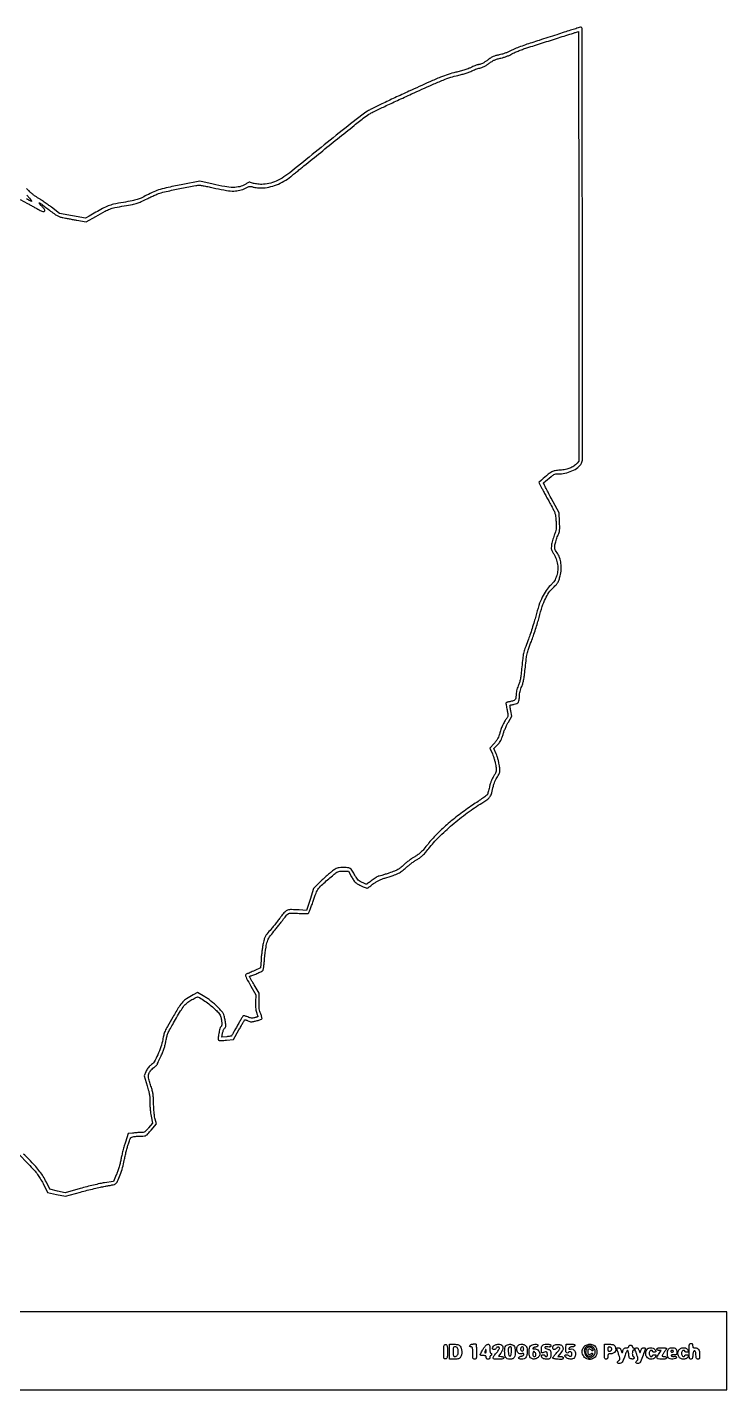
# Model space of a CAD drawing. Extents: x 0 to 1600, y 0 to 1558.
# Drawn here: x 800 to 1600, y 0 to 1558 of the extents above; entities that cross this region are included whole.
import ezdxf

# ---------------------------------------------------------------- set-up
doc = ezdxf.new("R2010")
doc.units = 0

msp = doc.modelspace()

# ---------------------------------------------------------------- linework, layer by layer
for points in [[(563.07009, 1465.946419, 0.000001), (423.205063, 1460.881971, 0.000039)], [(789.790991, 270.008749), (801.352996, 257.940547, -0.006808), (807.846097, 250.975777, -0.023096), (811.801615, 246.18869, -0.02847), (814.854355, 241.604173, -0.015043), (818.134549, 235.606219), (823.354097, 225.340094), (833.461655, 223.240226), (843.569213, 221.140358), (861.034607, 226.022417, -0.00566), (868.49101, 228.015971, -0.004723), (876.453916, 229.968722, -0.004769), (883.773925, 231.617161, -0.012945), (889, 232.600988, 0.006674), (893.113558, 233.322092, 0.00921), (896.78441, 234.086498, 0.00633), (899.820904, 234.817945, 0.103586), (900.755438, 235.275707, 0.118666), (903.206741, 238.35297, 0.018435), (906.257105, 245.576547, 0.020939), (909.062158, 254.017719, 0.024246), (910.996946, 262.263498, -0.008656), (911.978795, 267.124589, -0.006483), (913.221895, 272.443848, -0.006557), (914.523288, 277.422818, -0.014884), (915.667536, 281.141092, -0.007459), (917.376185, 285.922323, -0.072209), (918.410664, 287.805582, -0.138794), (919.69307, 288.77743, -0.052235), (921.885169, 289.380087, -0.016495), (923.636328, 289.610689, -0.007251), (925.966579, 289.805588, -0.007167), (928.4466, 289.941157, -0.009541), (930.703185, 289.988994, 0.028626), (934.049717, 290.187848, 0.110392), (936.003081, 290.871099, 0.069105), (937.921815, 292.46883, 0.006946), (941.878722, 296.93916), (947.851074, 303.878319), (946.333219, 309.18916, -0.03349), (945.706841, 312.107507, -0.010562), (945.157745, 316.536519, -0.010169), (944.736023, 321.675042, -0.009205), (944.506157, 327, 0.007643), (944.216951, 334.223189, 0.026038), (943.712582, 338.902785, 0.030526), (942.770054, 343.108528, 0.013743), (941.049083, 348.5, -0.006702), (939.272259, 353.807291, -0.039791), (938.605559, 356.653197, -0.068757), (938.576583, 358.835133, -0.047031), (939.113355, 361.258144, -0.049985), (939.911017, 363.083958, -0.038975), (941.115723, 364.884433, -0.035811), (942.699445, 366.621725, -0.028687), (944.631826, 368.258144, 0.011942), (946.2838, 369.564723, 0.016985), (947.682256, 370.808761, 0.013024), (948.760789, 371.890843, 0.182726), (948.969079, 372.388702, -0.092838), (949.106544, 373.003646, -0.002517), (950.21181, 375.545917, -0.005142), (951.561414, 378.524584, -0.003492), (953.156232, 381.888702, 0.015452), (955.070304, 386.189062, 0.017967), (956.613253, 390.390721, 0.018685), (957.799329, 394.536643, 0.01996), (958.642984, 398.669669, -0.020064), (959.624466, 403.47282, -0.03566), (960.867137, 407.312786, -0.028268), (962.837634, 411.489819, -0.00829), (966.326024, 417.669669, -0.002173), (975.434176, 433.044558, -0.02643), (979.256179, 438.728086, -0.061528), (982.517169, 442.106199, -0.03791), (987.069802, 445.25, -0.006755), (989.607746, 446.686526, -0.009402), (991.920082, 447.898438, -0.006334), (993.877, 448.846816, -0.110093), (994.564271, 449, -0.14098), (997.025625, 448.291925, -0.010353), (1002.962619, 444.394286, -0.015398), (1009.167408, 439.847158, -0.022117), (1014.345405, 435.419438, -0.01032), (1018.239873, 431.625553, -0.056003), (1020.058626, 429.310691, -0.071173), (1021.112266, 426.89939, -0.02262), (1021.987801, 423.067273, -0.009502), (1022.546999, 419.610551, -0.04688), (1022.640974, 417.641358, -0.084619), (1022.346238, 416.290646, -0.0882), (1021.622645, 415.135522, 0.122788), (1020.331442, 412.721803, 0.017274), (1019.132207, 407.158508, 0.013318), (1018.265499, 401.467567, 0.231481), (1018.85711, 399.74289, 0.184491), (1019.517278, 399.447667, 0.010091), (1021.828655, 399.365676, 0.014576), (1024.643285, 399.404725, 0.010046), (1027.825907, 399.605859), (1035.977829, 400.285703), (1042.161853, 411.392852, -0.000646), (1044.556744, 415.681269, -0.001012), (1046.629083, 419.36336, -0.000255), (1048.449243, 422.578294, -0.038445), (1048.685496, 422.929224, -0.294097), (1048.970341, 423.026586, -0.016288), (1049.918442, 422.758792, -0.020929), (1051.085552, 422.333151, -0.013354), (1052.405846, 421.74629, 0.032955), (1054.507558, 420.909069, 0.075767), (1056.18356, 420.635235, 0.054863), (1058.175535, 420.8329, 0.011081), (1061.643288, 421.647354, 0.008802), (1063.947912, 422.286292, 0.011542), (1066.027451, 422.955031, 0.009174), (1067.729863, 423.581416, 0.099378), (1068.34378, 423.974069, 0.234704), (1068.553115, 424.560974, 0.027326), (1068.305866, 425.975112, 0.028213), (1067.795048, 427.724228, 0.019395), (1067.029826, 429.64378, -0.030439), (1065.930381, 432.589127, -0.040667), (1065.321488, 435.375867, -0.030191), (1065.069527, 438.799478, -0.009193), (1065.097023, 444), (1065.321955, 453.5), (1059.660977, 462.78888, -0.001579), (1057.490831, 466.375221, -0.002526), (1055.662912, 469.452761, -0.000492), (1054.070053, 472.171795, -0.133012), (1054, 472.430472, -0.300328), (1054.109824, 472.59682, -0.012347), (1054.807812, 472.874855, -0.017946), (1055.695926, 473.167678, -0.011354), (1056.75, 473.447966, 0.043004), (1059.076539, 474.227083, 0.006191), (1063.65432, 476.279528, 0.004944), (1068.243442, 478.461059, 0.06686), (1069.786156, 479.487657, 0.182323), (1069.918599, 479.736302, 0.000537), (1070.395178, 483.448803, 0.003005), (1070.905892, 487.663355, 0.001861), (1071.457585, 492.61949, -0.007084), (1073.094042, 506.04377, -0.047931), (1074.626543, 512.551909, -0.069649), (1077.16338, 517.594315, -0.024048), (1082.132034, 524.08587, 0.00494), (1085.113859, 527.687754, 0.003885), (1088.275448, 531.647009, 0.003928), (1091.156822, 535.373305, 0.009665), (1093.198003, 538.166769, -0.016782), (1094.898843, 540.426235, -0.019902), (1096.657632, 542.43711, -0.019124), (1098.254862, 543.998744, -0.107551), (1099.283798, 544.590074, -0.069013), (1100.570211, 544.810264, -0.007784), (1103.536934, 544.858174, -0.009317), (1107.086562, 544.794087, -0.007443), (1110.908218, 544.596823, 0.008146), (1114.662882, 544.408306, 0.011565), (1118.005675, 544.37238, 0.007751), (1120.776794, 544.449671, 0.142865), (1121.600461, 544.729219, 0.144345), (1122.174306, 545.448968, 0.004242), (1123.6206, 549.092333, 0.008175), (1125.231031, 553.462653, 0.005509), (1126.932201, 558.5, -0.016882), (1130.284745, 567.729294, -0.066609), (1133.256684, 572.977998, -0.049083), (1137.8999, 577.999038, -0.006378), (1148.944571, 587.562175, -0.00944), (1153.072118, 590.913598, -0.063422), (1155.336257, 592.259854, -0.081869), (1157.625584, 592.83562, -0.021105), (1161.444571, 592.991564), (1167.5, 592.983127), (1171, 586.381759, 0.016548), (1173.236288, 582.481446, 0.061242), (1175.00814, 580.272459, 0.060533), (1177.272704, 578.545494, 0.015919), (1181.284911, 576.360042, 0.013771), (1184.108401, 575.032896, 0.023718), (1186.534964, 574.107252, 0.023488), (1188.460065, 573.574401, 0.196576), (1189.332798, 573.719847, 0.017367), (1190.101694, 574.23252, 0.00189), (1191.826333, 575.480972, 0.002314), (1193.867735, 576.985042, 0.001865), (1196.047887, 578.619631, -0.025964), (1198.856595, 580.521282, -0.021665), (1202.019165, 582.248676, -0.021032), (1205.424023, 583.746944, -0.020722), (1208.959468, 584.962038, 0.008917), (1218.535703, 588.002524, 0.032797), (1224.408675, 590.422411, 0.045118), (1228.900767, 593.155484, 0.030467), (1233.5, 597.011131, -0.017569), (1236.252918, 599.44252, -0.011579), (1239.576884, 602.049896, -0.011657), (1242.93213, 604.438636, -0.022002), (1245.761734, 606.178876, 0.029789), (1249.342696, 608.458765, 0.033968), (1252.464553, 611.058611, 0.025076), (1255.873669, 614.657473, 0.008189), (1260.539855, 620.290337, -0.031204), (1272.401432, 633.337864, -0.017993), (1288.160504, 647.572125, -0.017698), (1305.474405, 661.099341, -0.023565), (1322.165231, 672.051696, 0.033943), (1326.718941, 675.176785, 0.088728), (1329.339507, 678.137735, 0.068038), (1331.147284, 682.278594, 0.014248), (1333.088461, 689.96841, -0.029692), (1333.794352, 692.44051, -0.016413), (1334.931333, 695.369035, -0.016318), (1336.282724, 698.27124, -0.025174), (1337.654758, 700.674471, 0.014957), (1339.719701, 704.125707, 0.081131), (1340.45981, 706.169959, 0.070724), (1340.561305, 708.462476, 0.009801), (1340.005824, 713.206061, 0.019272), (1339.431812, 716.458053, 0.012082), (1338.523123, 720.213329, 0.012124), (1337.447697, 723.872856, 0.021592), (1336.361769, 726.818037), (1333.717131, 733.136074), (1337.882478, 737.380254, 0.028317), (1340.058475, 739.864218, 0.042755), (1341.627291, 742.272747, 0.037679), (1342.891524, 745.130153, 0.016707), (1344.141613, 749.062217, -0.020695), (1345.232308, 752.400507, -0.012123), (1346.797815, 756.303959, -0.012112), (1348.556265, 760.139339, -0.020113), (1350.243791, 763.270408), (1354.25218, 770.040816), (1353.056641, 776.117626, -0.005617), (1352.621451, 778.468793, -0.008831), (1352.30613, 780.498386, -0.003621), (1352.081999, 782.223139, -0.237774), (1352.180551, 782.497461, -0.126437), (1352.447499, 782.645899, -0.003647), (1353.716445, 782.968088, -0.007151), (1355.22817, 783.317351, -0.004838), (1356.960539, 783.674067, 0.057789), (1360.011279, 784.64743, 0.152538), (1361.705411, 786.154533, 0.107938), (1362.57178, 788.717536, 0.021599), (1362.90032, 793.560386, -0.040826), (1363.113583, 795.561891, -0.015293), (1363.725471, 798.319671, -0.015032), (1364.578388, 801.297153, -0.01765), (1365.569368, 804.060386, 0.028189), (1366.884654, 807.986263, 0.020773), (1367.90958, 812.456658, 0.015525), (1368.785154, 818.142634, 0.006166), (1369.64765, 825.994323, -0.006503), (1370.700935, 835.523575, -0.026388), (1371.721989, 841.269816, -0.027065), (1373.330805, 846.807531, -0.007091), (1376.511934, 855.494323, 0.008208), (1378.818602, 861.837035, 0.005092), (1381.327817, 869.353306, 0.005107), (1383.653859, 876.824909, 0.009182), (1385.386122, 883.006295, -0.014702), (1388.975216, 895.290104, -0.033174), (1392.569726, 904.289752, -0.042191), (1396.6643, 911.26767, -0.047146), (1401.740309, 917.182764, 0.014157), (1405.169238, 920.682955, 0.053457), (1406.998913, 923.140452, 0.055887), (1408.225118, 925.875098, 0.016453), (1409.483839, 930.303107, 0.045339), (1410.608691, 937.576456, 0.049023), (1410.356777, 944.741198, 0.051993), (1408.768334, 951.317367, 0.066836), (1405.929616, 956.845786, -0.019426), (1404.278903, 959.426814, -0.068295), (1403.524158, 961.243398, -0.073981), (1403.317602, 963.118689, -0.025425), (1403.560484, 965.845786, -0.026832), (1403.989618, 968.037885, -0.012535), (1404.767389, 970.82603, -0.012379), (1405.731416, 973.716988, -0.016947), (1406.750287, 976.264105, 0.021835), (1408.157655, 979.884659, 0.050582), (1408.810221, 982.722783, 0.036827), (1408.985429, 986.134998, 0.007263), (1408.759509, 992.264105), (1408.233231, 1002.5), (1399.080945, 1019.414329, -0.004888), (1395.628485, 1025.946581, -0.008008), (1392.847933, 1031.55292, -0.002604), (1390.579234, 1036.382082, -0.339375), (1390.714329, 1036.985153, -0.002022), (1399.209748, 1044.025659, -0.033914), (1402.181971, 1046.148349, -0.095457), (1404.39177, 1046.985268, -0.057723), (1407.195041, 1047.14349, 0.0683), (1414.893871, 1047.740979, 0.052275), (1422.922284, 1050.386329, 0.05453), (1429.750932, 1054.40297, 0.11172), (1433.76651, 1059.097307, 0.121985), (1434.971274, 1063.971008, 0.000026), (1434.852808, 1309.344989, 0.000012), (1434.714772, 1556.033223, 0.346501), (1433.5, 1557.573821, 0.130069), (1432.740891, 1557.556593, 0.001231), (1427.359375, 1555.986728, 0.00402), (1421.163184, 1554.108382, 0.002578), (1414, 1551.833262, -0.000137), (1405.588215, 1549.116279, -0.000081), (1395.542605, 1545.8764, -0.000081), (1385.51071, 1542.644521, -0.000139), (1377.145037, 1539.953481, 0.006306), (1369.667249, 1537.445856, 0.006623), (1362.37674, 1534.789438, 0.006377), (1356.148116, 1532.334704, 0.029234), (1352.645037, 1530.657105, -0.023976), (1349.750157, 1529.233174, -0.016038), (1346.317228, 1527.873493, -0.016065), (1342.816283, 1526.740787, -0.02467), (1339.71553, 1526.010003, 0.022659), (1335.96871, 1525.142835, 0.038537), (1332.948959, 1524.041282, 0.035184), (1329.95324, 1522.415756, 0.015615), (1326.236943, 1519.880265, -0.015171), (1323.34786, 1517.905387, -0.021783), (1320.666656, 1516.34983, -0.023398), (1318.389862, 1515.290824, -0.097451), (1316.911878, 1515, 0.067404), (1315.521353, 1514.811691, 0.016741), (1313.323447, 1514.125324, 0.016813), (1310.838636, 1513.162165, 0.016158), (1308.390465, 1512.022379, -0.029672), (1305.288211, 1510.678799, -0.009586), (1300.54976, 1509.054637, -0.009521), (1295.199452, 1507.446371, -0.010546), (1289.97042, 1506.100766, 0.020678), (1281.464775, 1503.727265, 0.017926), (1272.762148, 1500.557197, 0.009461), (1260.373581, 1495.25946, 0.001525), (1236.47042, 1484.410469, 0.001828), (1220.313479, 1476.946198, 0.002421), (1205.662787, 1470.026144, 0.001729), (1193.432591, 1464.124738, 0.023941), (1189.126302, 1461.767151, 0.029748), (1182.481746, 1457.140406, 0.000959), (1156.881641, 1436.873265, 0.002022), (1129.163171, 1414.658974, 0.002222), (1102.489373, 1392.907533, -0.029964), (1093.629741, 1386.466399, -0.0399), (1084.846016, 1381.792968, -0.044341), (1076.291213, 1378.952502, -0.058054), (1068.115222, 1378, -0.018631), (1065.202316, 1378.10858, -0.016845), (1062.205286, 1378.434141, -0.017295), (1059.525078, 1378.91211, -0.046211), (1057.674771, 1379.491423, 0.030018), (1055.39858, 1380.285758, 0.115715), (1053.912648, 1380.353177, 0.082197), (1052.294915, 1379.764328, 0.010766), (1049.134045, 1377.892546, -0.082478), (1043.012201, 1375.36474, -0.058143), (1035.597893, 1374.539466, -0.040759), (1025.906127, 1375.382593, -0.015049), (1012.450216, 1378.087067), (997.400433, 1381.586142), (978.051438, 1377.883102, 0.004157), (961.296402, 1374.531855, 0.020834), (952.019618, 1372.18892, 0.031219), (944.789736, 1369.537798, 0.018339), (936.494647, 1365.525117, -0.012437), (930.16928, 1362.372616, -0.034539), (925.537765, 1360.584545, -0.026659), (920.085099, 1359.214982, -0.005109), (910.047939, 1357.361958, 0.00806), (898.606807, 1355.179821, 0.043992), (892.578662, 1353.364443, 0.031914), (886.223325, 1350.33945, 0.00293), (871, 1341.745805), (866.5, 1339.170638), (851.733443, 1341.964685), (836.966886, 1344.758732), (827.733443, 1351.790483, 0.006219), (823.758632, 1354.740131, 0.00513), (819.449824, 1357.788462, 0.005184), (815.437377, 1360.504704, 0.013774), (812.5, 1362.334761, -0.019705), (809.878141, 1364.011726, -0.012475), (806.952901, 1366.159788, -0.012527), (804.180792, 1368.417087, -0.022511), (802.041792, 1370.423644, 0.030448), (799.08481, 1373.11064, 0.066051)], [(521.553572, 1460.409486, -0.000009), (564.183681, 1461.912844, -0.266973)], [(792.023329, 1360.852466), (800.261664, 1356.248715, 0.000102), (803.779883, 1354.283605, 0.000084), (807.539481, 1352.185508, 0.000085), (810.995816, 1350.258178, 0.000224), (813.468485, 1348.881363, 0.013686), (815.963507, 1347.581664, 0.048923), (817.648277, 1346.956911, 0.085169), (818.857174, 1346.850973, 0.153746), (819.768998, 1347.223249, 0.222119), (820.153842, 1348.038735, 0.131674), (819.874084, 1349.098685, 0.052919), (818.745532, 1350.660818, 0.009577), (816.300513, 1353.282616, -0.028948), (813.645189, 1356.360692, -0.802068), (814.033462, 1356.823461, -0.042132), (817.465779, 1354.654781, -0.003941), (825.396906, 1348.555136, 0.007983), (830.729955, 1344.521801, 0.030646), (834.230328, 1342.276805, 0.044692), (837.250765, 1340.92912, 0.035464), (840.705651, 1340.012056, 0.000432), (843.635012, 1339.455687, 0.000151), (847.846659, 1338.66087, 0.00015), (852.480334, 1337.789304, 0.000176), (856.878722, 1336.964965), (867.257443, 1335.023578), (878.378722, 1341.382334, -0.005257), (889.038429, 1347.329356, -0.036316), (894.489315, 1349.801412, -0.039093), (900.090368, 1351.381908, -0.006652), (911, 1353.407473, 0.005972), (920.325616, 1355.125811, 0.026475), (925.731674, 1356.489495, 0.031907), (930.480154, 1358.297607, 0.011446), (937, 1361.451152, -0.008413), (941.43626, 1363.630205, -0.007663), (946.082737, 1365.729906, -0.007691), (950.293621, 1367.479145, -0.024492), (953.175276, 1368.464134, -0.019177), (960.988334, 1370.393006, -0.002998), (976.562874, 1373.51272, -0.001789), (992.719797, 1376.588495, -0.046101), (997.152876, 1376.999294, -0.044602), (998.888349, 1376.84464, -0.003145), (1003.681562, 1375.951045, -0.004426), (1009.389708, 1374.797182, -0.003321), (1015.652876, 1373.429795, 0.014079), (1027.896737, 1371.03141, 0.043505), (1036.292814, 1370.372447, 0.060161), (1043.060052, 1371.248982, 0.052811), (1049.746876, 1373.724097, -0.012797), (1052.684664, 1375.087256, -0.056683), (1054.504539, 1375.641458, -0.089042), (1055.972376, 1375.648421, -0.063749), (1057.543929, 1375.161939, 0.065476), (1059.017651, 1374.711289, 0.013937), (1061.679142, 1374.341319, 0.014352), (1064.811036, 1374.085346, 0.013213), (1068.040151, 1374, 0.051834), (1076.348939, 1374.863684, 0.040419), (1085.057793, 1377.443053, 0.03883), (1093.607032, 1381.534511, 0.038549), (1101.442865, 1386.907308, 0.000328), (1104.678969, 1389.517591, 0.000171), (1108.713047, 1392.778176, 0.00017), (1112.852609, 1396.128678, 0.000259), (1116.442865, 1399.039674, -0.000434), (1154.722327, 1430.054644, -0.002844), (1174.02036, 1445.481927, -0.00491), (1185.85613, 1454.646522, -0.027437), (1192.5, 1459.135508, -0.023104), (1196.59804, 1461.337923, -0.001505), (1208.78125, 1467.132189, -0.002187), (1223.358496, 1473.933546, -0.001629), (1239.5, 1481.315269, -0.001504), (1263.409412, 1492.068711, -0.009466), (1275.724925, 1497.285978, -0.018179), (1284.282398, 1500.365425, -0.022144), (1292.5, 1502.593707, 0.010098), (1297.389149, 1503.793832, 0.010536), (1302.156663, 1505.174945, 0.010268), (1306.221785, 1506.538254, 0.044785), (1308.522683, 1507.603605, -0.02624), (1310.4219, 1508.569937, -0.014573), (1312.827082, 1509.555947, -0.014502), (1315.326824, 1510.414718, -0.022666), (1317.527081, 1510.991997, 0.038025), (1320.005068, 1511.724112, 0.025294), (1322.718582, 1512.915984, 0.023535), (1325.525555, 1514.49164, 0.020912), (1328.288531, 1516.383446, -0.021155), (1331.522834, 1518.595661, -0.034368), (1334.460382, 1520.158307, -0.033074), (1337.664184, 1521.342522, -0.01791), (1341.735182, 1522.391186, 0.019944), (1345.067559, 1523.26405, 0.015584), (1348.610126, 1524.466501, 0.015915), (1351.8795, 1525.811227, 0.0324), (1354.333173, 1527.109985, -0.032431), (1357.021821, 1528.532906, -0.009202), (1361.375371, 1530.391641, -0.009229), (1366.381123, 1532.313976, -0.009643), (1371.382124, 1534.0209, -0.000417), (1389.16351, 1539.693244, -0.00038), (1407.511267, 1545.514057, -0.000141), (1424.683614, 1550.942268, -0.007441), (1428, 1551.935524), (1430.5, 1552.643906), (1430.752008, 1307.138542), (1431.004017, 1061.633178), (1428.752008, 1059.221427, -0.049942), (1424.938855, 1055.878142, -0.056769), (1420.691823, 1053.521347, -0.051423), (1415.676098, 1052.022146, -0.031357), (1409.536215, 1051.250641, 0.026748), (1403.657529, 1050.566887, 0.080419), (1399.847491, 1049.262847, 0.053664), (1395.86422, 1046.552425, 0.007296), (1388.267862, 1039.899259), (1385.035724, 1036.984006), (1388.646695, 1030.242003, 0.001232), (1390.446804, 1026.900851, 0.000472), (1392.965618, 1022.263653, 0.000468), (1395.708891, 1017.235786, 0.000575), (1398.278685, 1012.549157, -0.006371), (1402.018243, 1005.537605, -0.041143), (1403.560329, 1001.838597, -0.051732), (1404.315536, 998.284457, -0.013436), (1404.778289, 992.448661, -0.009868), (1404.951332, 987.130116, -0.035979), (1404.751854, 983.760915, -0.042834), (1404.091558, 980.761425, -0.018491), (1402.728608, 976.899504, 0.015028), (1401.712897, 974.083751, 0.011079), (1400.752353, 970.911104, 0.011218), (1399.97746, 967.868667, 0.024471), (1399.551266, 965.5, 0.02393), (1399.309635, 962.532358, 0.070495), (1399.528541, 960.501268, 0.06325), (1400.318404, 958.491401, 0.016617), (1402.0827, 955.507754, -0.054412), (1404.897972, 949.804399, -0.053097), (1406.445478, 943.580973, -0.052813), (1406.652268, 937.13952, -0.052684), (1405.505715, 930.792136, -0.023053), (1404.31397, 927.313687, -0.047163), (1403.008023, 924.745478, -0.044483), (1401.192802, 922.375394, -0.018407), (1398.352208, 919.5, 0.053979), (1393.339518, 913.647589, 0.038363), (1389.015625, 906.160539, 0.031369), (1385.161189, 896.629931, 0.016999), (1381.573085, 884.5, -0.009117), (1379.792882, 878.113466, -0.005155), (1377.415191, 870.437533, -0.005144), (1374.857311, 862.744256, -0.008421), (1372.514137, 856.287345, 0.006787), (1369.244392, 847.368159, 0.028025), (1367.647372, 841.85123, 0.027234), (1366.655555, 836.117471, 0.006163), (1365.624536, 826.287345, -0.00532), (1364.761033, 817.918344, -0.017956), (1363.942846, 812.481341, -0.026572), (1362.952643, 808.406872, -0.032202), (1361.582604, 804.721487, 0.022073), (1360.487689, 801.949323, 0.02388), (1359.67345, 799.162591, 0.025228), (1359.167727, 796.476184, 0.033921), (1359, 794.00667, -0.038175), (1358.735685, 790.549826, -0.156043), (1357.808632, 788.689065, -0.131691), (1355.873723, 787.536796, -0.024183), (1351.785079, 786.592893, 0.016102), (1350.328523, 786.281329, 0.021211), (1349.025162, 785.898988, 0.019254), (1347.988871, 785.501499, 0.154322), (1347.606312, 785.172017, 0.167933), (1347.479919, 784.608952, 0.006909), (1347.743599, 782.523419, 0.011359), (1348.152317, 780.027283, 0.007748), (1348.725029, 777.209432, -0.006678), (1349.589026, 773.00454, -0.045471), (1349.797033, 770.897871, -0.093874), (1349.543079, 769.49959, -0.086984), (1348.792585, 768.248683, 0.044687), (1346.508096, 765.079691, 0.022189), (1344.170889, 760.707604, 0.021435), (1342.080779, 755.814423, 0.024961), (1340.533741, 751, -0.023821), (1339.442046, 747.575839, -0.035118), (1338.1372, 744.703999, -0.033835), (1336.404572, 741.966788, -0.02011), (1334.000257, 738.945584), (1329.202882, 733.391168), (1332.002549, 726.828435, -0.018805), (1333.151314, 723.827738, -0.01156), (1334.287419, 720.2177, -0.011586), (1335.247193, 716.589438, -0.020249), (1335.849381, 713.539559, -0.011236), (1336.427223, 709.186562, -0.075327), (1336.338335, 707.012755, -0.081835), (1335.607496, 705.038507, -0.014492), (1333.548817, 701.656708, 0.029104), (1332.032664, 698.99401, 0.021295), (1330.655124, 695.88297, 0.020356), (1329.48147, 692.495773, 0.019921), (1328.577645, 689, -0.005664), (1327.902807, 686.044674, -0.007486), (1327.217502, 683.369698, -0.00558), (1326.587383, 681.152783, -0.070525), (1326.2271, 680.36493, -0.094697), (1325.547607, 679.647938, -0.001496), (1320.953071, 676.364945, -0.003896), (1315.557402, 672.596746, -0.002565), (1309.293994, 668.341889, 0.01463), (1293.852078, 657.2982, 0.016917), (1279.833584, 645.870654, 0.018276), (1267.78901, 634.552737, 0.028265), (1258.34028, 623.853872, -0.007859), (1253.551335, 617.963564, -0.027453), (1250.202755, 614.392381, -0.037282), (1247.060875, 611.809113, -0.026299), (1243.188503, 609.37583, 0.020969), (1240.193895, 607.538317, 0.011712), (1236.702248, 605.068087, 0.011668), (1233.282807, 602.400631, 0.018549), (1230.5, 599.945561, -0.018719), (1226.771408, 596.658342, -0.0445), (1223.715395, 594.584638, -0.036518), (1219.995726, 592.859546, -0.00927), (1213.722653, 590.621405, -0.003519), (1209.49543, 589.23401, -0.004989), (1205.713904, 588.063788, -0.002914), (1202.516418, 587.129416, -0.069732), (1201.592973, 587, 0.130072), (1200.786113, 586.786488, 0.011129), (1198.935574, 585.678125, 0.014119), (1196.763776, 584.223565, 0.010472), (1194.445529, 582.5, -0.006682), (1192.16281, 580.77583, -0.009717), (1190.100561, 579.321875, -0.005753), (1188.341646, 578.161536, -0.143894), (1187.791965, 578, -0.095012), (1187.247041, 578.104492, -0.00663), (1185.800136, 578.702923, -0.009216), (1184.086002, 579.47636, -0.0068), (1182.216756, 580.392929, -0.033223), (1179.629471, 581.929485, -0.056515), (1177.73207, 583.577737, -0.046897), (1176.031082, 585.820308, -0.016281), (1174.002999, 589.34089, 0.024004), (1171.301638, 593.867197, 0.11896), (1169.143373, 595.86945, 0.109019), (1166.216694, 596.755354, 0.018633), (1160.37032, 596.986345, 0.019802), (1156.61298, 596.845866, 0.071363), (1154.27943, 596.325378, 0.062071), (1152.023656, 595.133969, 0.012589), (1148.373698, 592.444223, 0.011559), (1145.591984, 590.179192, 0.00505), (1142.003298, 587.053247, 0.004995), (1138.25744, 583.655673, 0.006648), (1134.925912, 580.489439), (1127.345066, 573.090433), (1123.422533, 560.446888), (1119.5, 547.803343), (1110.86195, 548.467986, 0.015137), (1102.293497, 548.866881, 0.086064), (1097.801697, 548.162916, 0.118454), (1094.502798, 546.080987, 0.040099), (1090.855626, 541.678676, -0.010718), (1088.675411, 538.708101, -0.004264), (1085.563249, 534.723735, -0.004218), (1082.131127, 530.480136, -0.00529), (1078.874901, 526.607018, 0.006942), (1073.990283, 520.757897, 0.049739), (1071.967402, 517.68712, 0.061777), (1070.78206, 514.535229, 0.013842), (1069.59078, 508.908387, 0.008755), (1068.930735, 504.905977, 0.005097), (1068.27204, 500.083116, 0.005094), (1067.710477, 495.236677, 0.008577), (1067.35061, 491.158589), (1066.712112, 482.163381), (1060.106056, 479.176094, -0.00414), (1057.406618, 477.98222, -0.004484), (1054.758347, 476.865179, -0.00423), (1052.472039, 475.947412, -0.021638), (1051.177679, 475.504062, 0.173146), (1049.846693, 474.534395, 0.232489), (1049.639508, 473.079155, 0.047211), (1050.879306, 470.225011, 0.002474), (1055.745435, 461.507013), (1061.388265, 451.514027), (1061.115952, 442.912007, 0.011469), (1061.079518, 438.728843, 0.022918), (1061.27803, 435.427303, 0.02874), (1061.719714, 432.74744, 0.04377), (1062.434946, 430.501454, -0.007748), (1063.025919, 429.023066, -0.012249), (1063.481513, 427.736306, -0.006239), (1063.819857, 426.655242, -0.279137), (1063.763127, 426.43634, -0.114091), (1063.545233, 426.304063, -0.00359), (1062.549168, 425.983652, -0.006817), (1061.360175, 425.628312, -0.004654), (1060, 425.255579, -0.038368), (1058.064246, 424.900408, -0.055238), (1056.323892, 424.910156, -0.048615), (1054.470641, 425.311211, -0.022554), (1052.159663, 426.168884, 0.014578), (1050.441008, 426.838099, 0.020435), (1048.868201, 427.326872, 0.017281), (1047.568147, 427.625629, 0.188407), (1047.049626, 427.530671, 0.117896), (1046.587583, 427.065954, 0.001899), (1044.661604, 423.881946, 0.004858), (1042.463092, 420.133943, 0.00319), (1040.001044, 415.777485, -0.0003), (1037.58568, 411.445373, -0.000491), (1035.533953, 407.779117, -0.000038), (1033.687748, 404.488286, -0.064782), (1033.61108, 404.385468, -0.164915), (1033.504772, 404.330957, -0.000492), (1031.949682, 404.102387, -0.002763), (1030.185123, 403.854751, -0.001715), (1028.111242, 403.582619), (1022.722485, 402.894301), (1023.285769, 407.093899, -0.033956), (1023.642421, 408.842368, -0.029041), (1024.246703, 410.622981, -0.030091), (1024.990091, 412.180146, -0.070072), (1025.76604, 413.210485, 0.068431), (1026.804708, 414.58034, 0.117014), (1027.198052, 415.952736, 0.05336), (1027.072754, 418.022594, 0.005578), (1026.209636, 422.813736, 0.01574), (1025.132372, 427.611504, 0.06427), (1024.02474, 430.378943, 0.055654), (1022.179278, 432.962495, 0.009896), (1018.118122, 437.310928, 0.019805), (1014.943052, 440.329582, 0.012403), (1011.007161, 443.616173, 0.012378), (1006.893356, 446.718771, 0.01901), (1003.170049, 449.176342), (994.840098, 454.230828), (989.670049, 451.462548, 0.02058), (982.208234, 447.062882, 0.064952), (977.789816, 443.313785, 0.045456), (973.705139, 437.90249, 0.006437), (966.49297, 425.948689, 0.003571), (960.416073, 415.405059, 0.022647), (957.61147, 409.889642, 0.039561), (956.046926, 405.550565, 0.027398), (954.947765, 400.448689, -0.040905), (952.890058, 392.010276, -0.028878), (949.280242, 382.937877, -0.028337), (945.036363, 375.040187, -0.098584), (941.122448, 370.807397, 0.04167), (939.485139, 369.39644, 0.032863), (937.958501, 367.62219, 0.031963), (936.63361, 365.604023, 0.033441), (935.59895, 363.462973), (933.6979, 358.748577), (937.09895, 347.624288, -0.008533), (938.871737, 341.45092, -0.024408), (939.818845, 337.088156, -0.029589), (940.23745, 333.14659, -0.018451), (940.282747, 328.5, 0.017374), (940.310297, 324.87215, 0.010341), (940.5824, 320.560004, 0.010344), (941.032042, 316.268153, 0.017567), (941.607921, 312.704268), (943.150347, 304.908535), (938.825174, 299.501581, -0.011847), (936.117947, 296.276926, -0.07374), (934.474076, 294.88809, -0.102606), (932.73883, 294.255084, -0.033225), (930, 294.038621, 0.009293), (927.91275, 293.973831, 0.004947), (925.33274, 293.820112, 0.004921), (922.69888, 293.610952, 0.007628), (920.430606, 293.373407), (915.361211, 292.764198), (912.205622, 283.132099, 0.010635), (910.857272, 278.699936, 0.0061), (909.410788, 273.302786, 0.006091), (908.088544, 267.839888, 0.01009), (907.122547, 263.196533, -0.014575), (906.132258, 258.641678, -0.011271), (904.798073, 253.740401, -0.011494), (903.316929, 249.137174, -0.022145), (901.885736, 245.539008), (898.57641, 238.184951), (888.2465, 236.576093, 0.014089), (883.100817, 235.625465, 0.00516), (875.881665, 234.002177, 0.00511), (868.023583, 232.064838, 0.006101), (860.659276, 230.073075), (843.401963, 225.178915), (834.6636, 227.186003), (825.925237, 229.19309), (821.848237, 237.346545, 0.019306), (818.268909, 243.863081, 0.028112), (814.584095, 249.282846, 0.021608), (809.642045, 255.191906, 0.006719), (801.724843, 263.636689, 0.012112), (795.872989, 269.425349, 0.040943)], [(799.5, 1366, -0.00345), (801.608087, 1363.320184, -0.005368), (803.384375, 1360.97832, -0.001827), (804.883576, 1358.941549, -0.159038), (805, 1358.584783, -0.549085), (804.828912, 1358.47596, -0.00569), (803.295921, 1359.214866, -0.011111), (801.424137, 1360.195884, -0.006289), (799.198881, 1361.462743, 0.013511)]]:
    msp.add_lwpolyline(points, format="xyb")
msp.add_lwpolyline([(0, 44.5), (0, 0), (800, 0), (1600, 0), (1600, 44.5), (1600, 89), (800, 89), (0, 89)], close=True)
for points in [[(1280.5, 43.5, -0.005627), (1280.4458, 38.683742, -0.056366), (1280.17503, 36.692017, -0.161129), (1279.543631, 35.700944, -0.136384), (1278.400756, 35.200205, -0.150616), (1277.246274, 35.383121, -0.223007), (1276.615733, 36.169517, -0.058092), (1276.38278, 38.086044, -0.004117), (1276.400756, 43.480065, -0.004525), (1276.50887, 48.723521, -0.054571), (1276.787513, 50.719609, -0.19874), (1277.413334, 51.559978, -0.170976), (1278.5, 51.779861, -0.15023), (1279.573883, 51.277891, -0.150701), (1280.178754, 50.259969, -0.053475), (1280.4449, 48.226791, -0.005828)], [(1295, 50, -0.128742), (1296.428516, 47.558128, -0.059713), (1296.996124, 43.900684, -0.058776), (1296.681445, 40.106013, -0.103077), (1295.443296, 37.222506, -0.070277), (1294.385378, 36.089948, -0.093194), (1293.145874, 35.423572, -0.061301), (1291.371827, 35.091602, -0.015636), (1288.443296, 35), (1283, 35), (1283, 43.5), (1283, 52), (1288, 52, -0.02173), (1290.469613, 51.892618, -0.047884), (1292.325, 51.55, -0.06097), (1293.779383, 50.934945, -0.065976)], [(1287, 43.5, 0.01053), (1287.06326, 40.49645, 0.06865), (1287.331818, 39.013889, 0.166608), (1287.885732, 38.279886, 0.149638), (1288.8, 38, 0.103979), (1290.523297, 38.362289, 0.11784), (1291.86649, 39.381321, 0.104403), (1292.712468, 41.009775, 0.067872), (1293, 43.118213, 0.034829), (1292.807901, 45.872584, 0.103073), (1292.170646, 47.647602, 0.149606), (1291.045166, 48.642086, 0.107076), (1289.393011, 49, 0.076133), (1288.046775, 48.793818, 0.217448), (1287.358773, 48.17541, 0.094065), (1287.059065, 46.852612, 0.008808)], [(1313.81919, 43.512523, -0.004327), (1313.804597, 38.105451, -0.060833), (1313.54783, 36.184348, -0.20704), (1312.876675, 35.324369, -0.125602), (1311.605787, 35, -0.105684), (1310.3418, 35.270183, -0.214993), (1309.681189, 36.014203, -0.072735), (1309.422618, 37.644062, -0.005857), (1309.420844, 42.000088, 0.007189), (1309.408796, 45.92442, 0.054268), (1309.176324, 47.761468, 0.151359), (1308.647512, 48.654264, 0.186018), (1307.75, 49.000088, -0.152181), (1306.287046, 49.45583, -0.366114), (1306.011196, 50.472923, -0.176119), (1307.175843, 51.636788, -0.083435), (1309.25, 52.21064, -0.009183), (1310.540955, 52.320721, -0.011792), (1311.731622, 52.37209, -0.00972), (1312.722643, 52.372183, -0.09319), (1313.134246, 52.286521, -0.277106), (1313.390089, 51.942265, -0.005141), (1313.597075, 49.6013, -0.011033), (1313.75398, 46.794442, -0.006956)], [(1329, 47, 0.01883), (1329.072205, 45.083446, 0.03053), (1329.29375, 43.46875, 0.031449), (1329.610183, 42.280551, 0.322437), (1330, 42, -0.148195), (1330.381354, 41.884432, -0.098894), (1330.70625, 41.559375, -0.082425), (1330.925306, 41.073457, -0.064853), (1331, 40.5, -0.064853), (1330.925306, 39.926543, -0.082425), (1330.70625, 39.440625, -0.098894), (1330.381354, 39.115568, -0.148195), (1330, 39, 0.191087), (1329.618118, 38.848523, 0.088204), (1329.29375, 38.4125, 0.068025), (1329.073693, 37.765418, 0.048028), (1329, 37, -0.072254), (1328.873159, 36.126841, -0.124864), (1328.5, 35.5, -0.124864), (1327.873159, 35.126841, -0.072254), (1327, 35, -0.072254), (1326.126841, 35.126841, -0.124864), (1325.5, 35.5, -0.124864), (1325.126841, 36.126841, -0.072254), (1325, 37, 0.087745), (1324.822713, 38.002462, 0.177212), (1324.3125, 38.607143, 0.10769), (1323.32428, 38.917816, 0.022514), (1321.5, 39, -0.028348), (1320.158977, 39.076091, -0.044424), (1319.028125, 39.307861, -0.055432), (1318.236108, 39.644302, -0.27094), (1318, 40.048037, -0.115595), (1318.152984, 40.700919, -0.008031), (1319.024476, 42.389727, -0.01107), (1320.151683, 44.38333, -0.008089), (1321.487579, 46.548037, -0.017263), (1323.14529, 48.952395, -0.037929), (1324.60703, 50.639454, -0.051342), (1325.892693, 51.67576, -0.144959), (1326.987579, 52, -0.108858), (1328.042479, 51.767577, -0.190875), (1328.649379, 51.128858, -0.084347), (1328.935137, 49.816209, -0.011515)], [(1342.8, 50.8, -0.131796), (1343.758061, 49.139507, -0.103522), (1343.872585, 47.056559, -0.07875), (1343.096481, 44.621633, -0.042962), (1341.449062, 41.94428), (1338.898124, 38.5), (1341.949062, 38.186642, -0.038133), (1343.194938, 37.961758, -0.06659), (1344.164555, 37.565692, -0.090943), (1344.783311, 37.042228, -0.173522), (1345, 36.436642, -0.379408), (1343.948363, 35.250249, -0.026274), (1339.112821, 34.922178, -0.026198), (1334.199197, 35.104947, -0.293628), (1332.726138, 36.25, -0.201585), (1332.768828, 36.97263, -0.025218), (1333.548066, 38.374687, -0.026461), (1334.697553, 40.017226, -0.019025), (1336.142805, 41.727657, 0.01652), (1337.619707, 43.457892, 0.020669), (1338.866949, 45.160628, 0.019362), (1339.781418, 46.644989, 0.129068), (1340, 47.477657, 0.205714), (1339.5506, 48.523725, 0.190537), (1338.463043, 48.961519, 0.155665), (1337.192874, 48.564835, 0.149302), (1336.361626, 47.5, -0.176607), (1335.444702, 46.446119, -0.122811), (1333.905804, 46.035465, -0.148288), (1332.548257, 46.422977, -0.254892), (1332, 47.428571, -0.21988), (1333.138712, 49.892774, -0.100958), (1336.307744, 51.639767, -0.095509), (1340.060744, 52.062413, -0.17864)], [(1356.428571, 50.428571, -0.153852), (1357.538887, 48.296313, -0.033778), (1357.986586, 44.137907, -0.035577), (1357.851276, 39.831058, -0.097524), (1356.964816, 36.934259, -0.089342), (1356.254644, 36.037142, -0.088095), (1355.272837, 35.438913, -0.065737), (1353.904968, 35.103858, -0.02724), (1352, 35, -0.074216), (1349.007649, 35.446623, -0.171493), (1347.203943, 36.77839, -0.12064), (1346.261101, 39.321831, -0.028726), (1346, 43.86283, -0.044332), (1346.333737, 47.619474, -0.11504), (1347.400941, 50.100051, -0.145717), (1349.267703, 51.507541, -0.089398), (1352, 52, -0.047729), (1353.209229, 51.884306, -0.03757), (1354.479464, 51.538393, -0.038733), (1355.620412, 51.031056, -0.072518)], [(1350.401981, 47.605161, 0.090961), (1349.94622, 45.169548, 0.044354), (1350.21589, 42.007912, 0.042519), (1350.948264, 39.240638, 0.316771), (1352, 38.5, 0.20874), (1352.715469, 38.812301, 0.104623), (1353.231848, 39.675377, 0.053896), (1353.583706, 41.227006, 0.014451), (1353.80226, 43.75, 0.011108), (1353.899765, 46.511501, 0.063202), (1353.734139, 47.968931, 0.153697), (1353.284224, 48.712068, 0.182328), (1352.520875, 49, 0.080267), (1351.875468, 48.895718, 0.065543), (1351.245196, 48.590266, 0.066582), (1350.724925, 48.138403, 0.089305)], [(1370.604792, 49.480412, -0.110872), (1371.617599, 46.783091, -0.046253), (1371.796968, 42.879217, -0.04624), (1371.258132, 39.026045, -0.115856), (1370.000454, 36.500547, -0.156607), (1368.264682, 35.394372, -0.060323), (1365.400471, 35.001861, -0.067167), (1362.826455, 35.308167, -0.342028), (1362, 36.375, -0.183021), (1362.216014, 36.945366, -0.066225), (1362.88125, 37.522344, -0.054647), (1363.851844, 38.019073, -0.041636), (1365, 38.35, 0.041983), (1366.148135, 38.681782, 0.054959), (1367.11875, 39.180984, 0.066589), (1367.783679, 39.761615, 0.181968), (1368, 40.336328, 0.144443), (1367.830995, 40.909143, 0.163838), (1367.384512, 41.264474, 0.100029), (1366.616018, 41.379062, 0.03439), (1365.494254, 41.243652, -0.095878), (1363.232097, 41.24883, -0.141531), (1361.477226, 42.150547, -0.129924), (1360.375664, 43.921126, -0.074674), (1360, 46.422445, -0.061106), (1360.318969, 49.022674, -0.138401), (1361.293923, 50.728731, -0.136412), (1363.028008, 51.688296, -0.058633), (1365.676947, 52, -0.043002), (1367.306059, 51.859629, -0.075327), (1368.587219, 51.431831, -0.078664), (1369.647152, 50.659589, -0.05107)], [(1364.335833, 47.432783, 0.13575), (1364.191905, 45.946818, 0.158748), (1364.853817, 44.700354, 0.198612), (1365.994798, 44.250389, 0.194633), (1367.132783, 44.732783, 0.155991), (1367.722282, 45.876502, 0.106879), (1367.653842, 47.346404, 0.11812), (1367.004171, 48.550952, 0.213408), (1366, 49, 0.125507), (1365.549001, 48.884981, 0.064084), (1365.072758, 48.53963, 0.057495), (1364.644856, 48.03215, 0.054869)], [(1384, 50.566422, -0.165703), (1383.802268, 49.986157, -0.083761), (1383.228699, 49.455217, -0.067018), (1382.367219, 49.043473, -0.048584), (1381.327119, 48.816422, 0.036863), (1380.27718, 48.612836, 0.044015), (1379.331663, 48.264271, 0.049597), (1378.613079, 47.83326, 0.154887), (1378.287484, 47.381095, 0.202173), (1378.321892, 46.96357, 0.191306), (1378.645933, 46.684167, 0.096606), (1379.298454, 46.591612, 0.034306), (1380.238295, 46.705221, -0.131561), (1382.11946, 46.568151, -0.096881), (1383.933085, 45.511563, -0.086929), (1385.370228, 43.72233, -0.080075), (1386.165032, 41.5, -0.199917), (1385.478664, 38.295039, -0.133214), (1382.568538, 35.842259, -0.127578), (1378.715108, 35.1344, -0.180235), (1375.571429, 36.571429, -0.155315), (1374.3204, 38.99077, -0.043829), (1373.970726, 43.273941, -0.04413), (1374.379151, 47.590034, -0.139141), (1375.654988, 50.171259, -0.129877), (1377.651412, 51.470496, -0.067929), (1380.588174, 52.013906, -0.081066), (1383.1264, 51.722102, -0.335433)], [(1399, 50.5, -0.136104), (1398.742567, 49.571794, -0.181028), (1398.062853, 49.031595, -0.083494), (1396.736793, 48.835587, -0.015245), (1394.25, 48.960875, 0.064766), (1392.455518, 48.873729, 0.474716), (1392.093179, 48.220581, 0.194075), (1392.972464, 47.301602, 0.034457), (1395.25, 46.456797, -0.036936), (1396.88658, 45.840506, -0.096572), (1397.900006, 45.106968, -0.107423), (1398.501555, 44.098152, -0.052517), (1398.828082, 42.629171, -0.024602), (1398.910407, 41.356436, -0.016652), (1398.884382, 39.902766, -0.016804), (1398.764826, 38.496417, -0.031884), (1398.55903, 37.379171, -0.065089), (1398.074561, 36.151626, -0.142738), (1397.363992, 35.446796, -0.101261), (1396.212366, 35.095663, -0.023533), (1394.180948, 35, -0.046559), (1391.590935, 35.241701, -0.088555), (1389.640456, 35.981999, -0.119484), (1388.437777, 37.165214, -0.13983), (1388, 38.7, -0.15175), (1388.154016, 39.19578, -0.098319), (1388.5875, 39.618125, -0.0812), (1389.235312, 39.903025, -0.063155), (1390, 40, -0.048028), (1390.765418, 39.926307, -0.068025), (1391.4125, 39.70625, -0.088204), (1391.848523, 39.381882, -0.191087), (1392, 39, 0.154309), (1392.120573, 38.618617, 0.097864), (1392.460137, 38.29375, 0.08032), (1392.967466, 38.074527, 0.061975), (1393.566422, 38, 0.122711), (1394.257497, 38.172197, 0.165427), (1394.695753, 38.638397, 0.103603), (1394.881185, 39.467019, 0.032073), (1394.816422, 40.75, 0.041097), (1394.472749, 42.474536, 0.23332), (1393.861507, 43.147605, 0.152781), (1392.770016, 43.226158, 0.015793), (1390.25, 42.547795, -0.038364), (1389.005326, 42.272271, -0.229753), (1388.390802, 42.469465, -0.181971), (1388.079282, 43.116645, -0.023369), (1388.013655, 44.682612, -0.026465), (1388.24852, 48.743964, -0.147166), (1389.095382, 50.730794, -0.178029), (1390.803381, 51.716174, -0.042754), (1394.116631, 52, -0.014606), (1396.510171, 51.930063, -0.059971), (1397.936105, 51.673209, -0.123714), (1398.710103, 51.204826, -0.19762)], [(1412.416662, 48.772225, -0.059085), (1412.775459, 47.155103, -0.106868), (1412.623723, 45.813545, -0.071982), (1411.865864, 44.318893, -0.015991), (1410.138102, 42.022225), (1406.905754, 38), (1409.952877, 38, -0.030837), (1411.40367, 37.910438, -0.099766), (1412.314846, 37.606272, -0.1529), (1412.818738, 37.06134, -0.1109), (1413.001822, 36.25, -0.163225), (1412.706052, 35.36506, -0.175171), (1411.944521, 34.868496, -0.063635), (1410.372741, 34.704599, -0.008299), (1407.001822, 34.838821, -0.016329), (1404.69813, 35.044504, -0.026404), (1402.760614, 35.386073, -0.024503), (1401.308102, 35.797923, -0.321846), (1401, 36.22699, -0.148701), (1401.187443, 36.843319, -0.012016), (1402.175, 38.242817, -0.015361), (1403.467842, 39.877159, -0.011184), (1405, 41.615826, 0.010278), (1406.532268, 43.348279, 0.014337), (1407.825, 44.963566, 0.010679), (1408.821408, 46.344906, 0.152042), (1409, 46.91864, 0.164552), (1408.631614, 48.007689, 0.179997), (1407.690629, 48.600596, 0.158945), (1406.493949, 48.469419, 0.129464), (1405.488054, 47.652775, -0.100364), (1404.165223, 46.446447, -0.144009), (1402.638897, 46.051409, -0.200539), (1401.476682, 46.582484, -0.188783), (1401, 47.8, -0.114041), (1401.436569, 49.689196, -0.141905), (1402.6418, 51.019448, -0.108103), (1404.661481, 51.727916, -0.04904), (1407.476938, 51.795502, -0.025547), (1409.619325, 51.526118, -0.093535), (1410.892926, 51.04281, -0.118302), (1411.73987, 50.196995, -0.053598)], [(1426.361626, 50.5, -0.133279), (1425.937544, 49.920073, -0.06376), (1425.143157, 49.436252, -0.055896), (1424.118074, 49.110121, -0.049127), (1423, 49, 0.049078), (1421.877051, 48.88951, 0.056581), (1420.852457, 48.562213, 0.064726), (1420.060121, 48.074782, 0.131655), (1419.633628, 47.487634, 0.06943), (1419.468978, 46.777295, 0.301769), (1419.664932, 46.416056, 0.162327), (1420.220439, 46.32312, 0.022459), (1421.382883, 46.559962, -0.186328), (1424.233297, 46.208955, -0.160243), (1426.329873, 44.012145, -0.127931), (1426.995736, 40.545999, -0.107084), (1425.964816, 36.934259, -0.224417), (1423.668101, 35.231809, -0.097522), (1419.775747, 35.224291, -0.10102), (1416.267649, 36.682145, -0.24885), (1415, 39.071429, -0.318314), (1415.49164, 39.765438, -0.094578), (1416.851085, 39.970217, -0.074822), (1418.487487, 39.658132, -0.112365), (1419.712868, 38.887132, 0.146505), (1420.79998, 38.301038, 0.193461), (1421.896897, 38.499148, 0.157526), (1422.711413, 39.471231, 0.096535), (1423, 40.952028, 0.130323), (1422.635053, 42.328413, 0.151965), (1421.649511, 43.248022, 0.161614), (1420.365238, 43.414259, 0.149516), (1419.189072, 42.789072, -0.149228), (1417.723094, 42.008777, -0.290926), (1416.537417, 42.473251, -0.137388), (1415.842585, 44.329671, -0.041134), (1415.833875, 47.379135), (1416.201387, 52), (1421.569309, 52, -0.009749), (1424.400093, 51.944798, -0.066183), (1425.776056, 51.706948, -0.206686), (1426.330313, 51.229611, -0.207556)], [(1447.985656, 51.007677, -0.13566), (1449.852356, 49.229662, -0.069833), (1451.120871, 46.234465, -0.067105), (1451.553985, 42.846916, -0.096764), (1450.956107, 39.894033, -0.172701), (1447.019684, 35.537019, -0.184195), (1441.335104, 34.795377, -0.179062), (1436.483549, 38.036339, -0.165441), (1434.710666, 43.776265, -0.132609), (1435.975273, 47.98305, -0.129798), (1439.192792, 51.022507, -0.126418), (1443.564585, 52.126217, -0.122403)], [(1438.518478, 48.375621, 0.144714), (1437.274954, 46.088315, 0.09082), (1437.184833, 43.022754, 0.086082), (1438.207922, 39.971239, 0.109514), (1440.146274, 37.731533, 0.021391), (1441.843562, 36.579143, 0.131642), (1442.84627, 36.277834, 0.123601), (1443.895728, 36.507915, 0.017949), (1445.832529, 37.560144, 0.042829), (1447.039249, 38.420121, 0.036578), (1448.152225, 39.516529, 0.038195), (1449.0185, 40.67176, 0.080463), (1449.460457, 41.698472, 0.094978), (1449.569682, 43.629047, 0.057528), (1449.006477, 45.855147, 0.057665), (1447.954086, 47.886848, 0.09754), (1446.600296, 49.234687, 0.115782), (1444.842044, 49.892871, 0.058454), (1442.462151, 49.918759, 0.058326), (1440.131191, 49.391589, 0.112081)], [(1445.8, 47.8, -0.051974), (1446.259359, 47.233742, -0.038316), (1446.6475, 46.525097, -0.039065), (1446.913007, 45.789548, -0.06718), (1447, 45.145012, -0.075703), (1446.902515, 44.504839, -0.371044), (1446.615985, 44.32601, -0.133109), (1446.097888, 44.555698, -0.013403), (1445.063013, 45.442974, 0.078), (1443.459013, 46.493589, 0.221064), (1442.154029, 46.479319, 0.211984), (1441.285805, 45.462948, 0.072418), (1441, 43.5, 0.070406), (1441.26139, 41.652911, 0.174009), (1442.051163, 40.559942, 0.218026), (1443.213425, 40.359039, 0.109068), (1444.567971, 41.056411, -0.075952), (1445.813745, 41.805047, -0.309816), (1446.632468, 41.629364, -0.297617), (1446.785982, 40.785768, -0.073681), (1446.020056, 39.524166, -0.149992), (1443.802955, 38.070614, -0.202152), (1441.446276, 38.346139, -0.164146), (1439.644352, 40.359267, -0.101523), (1439, 43.5, -0.058635), (1439.268579, 45.782389, -0.098952), (1440.071678, 47.526442, -0.120083), (1441.350882, 48.610428, -0.116512), (1443, 49, -0.062206), (1443.700322, 48.912533, -0.039117), (1444.4825, 48.6475, -0.038823), (1445.223325, 48.259462, -0.056383)], [(1471.964816, 50.065741, -0.094835), (1473.05244, 46.578081, -0.164029), (1472.419967, 43.639203, -0.164577), (1470.139914, 41.689606, -0.095589), (1466.565741, 41, 0.044775), (1465.194125, 40.876925, 0.17276), (1464.463812, 40.457687, 0.147827), (1464.098018, 39.625203, 0.030128), (1464, 38, -0.030703), (1463.907747, 36.499083, -0.116834), (1463.583333, 35.625, -0.166173), (1462.975317, 35.159458, -0.081208), (1462, 35, -0.165398), (1460.918496, 35.367819, -0.1727), (1460.308824, 36.3125, -0.052938), (1460.05015, 38.365904, -0.004884), (1460, 43.5), (1460, 52), (1465.464816, 52, -0.014551), (1468.32105, 51.916862, -0.057823), (1470.046015, 51.614156, -0.097098), (1471.16729, 51.026378, -0.101089)], [(1464, 46.5, 0.033839), (1464.092891, 45.129015, 0.160065), (1464.43287, 44.430103, 0.187903), (1465.08473, 44.131823, 0.049728), (1466.25, 44.180449, 0.0631), (1467.222385, 44.446544, 0.102222), (1467.928806, 44.926605, 0.110331), (1468.352757, 45.617458, 0.082847), (1468.5, 46.5, 0.082847), (1468.352757, 47.382542, 0.110331), (1467.928806, 48.073395, 0.102222), (1467.222385, 48.553456, 0.0631), (1466.25, 48.819551, 0.049728), (1465.08473, 48.868177, 0.187903), (1464.43287, 48.569897, 0.160065), (1464.092891, 47.870985, 0.033839)], [(1492, 49.5, 0.064853), (1492.074694, 48.926543, 0.082425), (1492.29375, 48.440625, 0.098894), (1492.618646, 48.115568, 0.148195), (1493, 48, -0.148195), (1493.381354, 47.884432, -0.098894), (1493.70625, 47.559375, -0.082425), (1493.925306, 47.073457, -0.064853), (1494, 46.5, -0.064853), (1493.925306, 45.926543, -0.082425), (1493.70625, 45.440625, -0.098894), (1493.381354, 45.115568, -0.148195), (1493, 45, 0.277684), (1492.614308, 44.767902, 0.052312), (1492.29375, 43.971875, 0.042582), (1492.072542, 42.841111, 0.027026), (1492, 41.5, 0.027026), (1492.072542, 40.158889, 0.042582), (1492.29375, 39.028125, 0.052312), (1492.614308, 38.232098, 0.277684), (1493, 38, -0.154309), (1493.381383, 37.879427, -0.097864), (1493.70625, 37.539863, -0.08032), (1493.925473, 37.032534, -0.061975), (1494, 36.433578, -0.122711), (1493.827803, 35.742503, -0.165427), (1493.361603, 35.304247, -0.103603), (1492.532981, 35.118815, -0.032073), (1491.25, 35.183578, -0.057241), (1489.706623, 35.543184, -0.166348), (1488.861692, 36.216652, -0.101712), (1488.373805, 37.491748, -0.014594), (1488, 40.27454, 0.018718), (1487.738344, 42.107744, 0.029022), (1487.362824, 43.660851, 0.028466), (1486.937875, 44.817183, 0.285236), (1486.533019, 45.097734, 0.286171), (1486.054427, 44.831804, 0.013899), (1485.179928, 43.145412, 0.019088), (1484.22895, 40.971808, 0.012228), (1483.28464, 38.383212, -0.01454), (1481.642778, 33.946277, -0.069989), (1480.300448, 31.619404, -0.125518), (1478.781488, 30.445221, -0.100231), (1476.75, 30.015313, -0.133282), (1475.54986, 30.329764, -0.261844), (1475.060199, 31.151567, -0.173546), (1475.443083, 32.312764, -0.069423), (1476.662418, 33.495104, 0.078745), (1477.526128, 34.364255, 0.155746), (1477.82532, 35.279082, 0.072656), (1477.634319, 36.654512, 0.008269), (1476.70603, 39.659909, 0.001576), (1476.038552, 41.679046, 0.001675), (1475.371634, 43.653327, 0.001593), (1474.786476, 45.348948, 0.00773), (1474.436623, 46.304562, -0.063345), (1474.238058, 47.116365, -0.211475), (1474.39821, 47.627847, -0.173296), (1474.918855, 47.917272, -0.041067), (1475.924396, 48, -0.075805), (1476.784012, 47.86892, -0.068089), (1477.600459, 47.485937, -0.071161), (1478.251364, 46.918884, -0.100334), (1478.627319, 46.25, 0.005147), (1479.663462, 43.147807, 0.1831), (1480.14164, 42.574107, 0.459251), (1480.593782, 42.737754, 0.015721), (1481.285379, 44.75, -0.032687), (1481.931875, 46.442075, -0.110594), (1482.643909, 47.377545, -0.126581), (1483.628269, 47.850718, -0.049104), (1485.14466, 48, 0.036793), (1486.385707, 48.091448, 0.084349), (1487.27411, 48.381333, 0.124831), (1487.804906, 48.858347, 0.148665), (1488, 49.5, -0.130775), (1488.153209, 50.075754, -0.10214), (1488.583333, 50.5625, -0.08892), (1489.230589, 50.888136, -0.072314), (1490, 51, -0.072314), (1490.769411, 50.888136, -0.08892), (1491.416667, 50.5625, -0.10214), (1491.846791, 50.075754, -0.130775)], [(1499.714621, 44.75, 0.015721), (1500.406218, 42.737754, 0.459251), (1500.85836, 42.574107, 0.1831), (1501.336538, 43.147807, 0.005147), (1502.372681, 46.25, -0.095784), (1502.740722, 46.918845, -0.071022), (1503.368113, 47.485937, -0.068969), (1504.149905, 47.868838, -0.079596), (1504.968615, 48, -0.058176), (1506.394207, 47.833566, -0.349484), (1506.824341, 47.286072, -0.082132), (1506.617261, 46.082611, -0.002492), (1504.924939, 41.287513, -0.002552), (1502.194929, 33.793894, -0.042796), (1501.070693, 31.405936, -0.146802), (1499.972265, 30.374978, -0.116067), (1498.37868, 30, -0.087117), (1496.806605, 30.276005, -0.249563), (1496.087059, 31.073486, -0.22513), (1496.311216, 32.19111, -0.074792), (1497.529377, 33.397822, 0.119128), (1498.255753, 34.256216, 0.13488), (1498.466431, 35.311748, 0.057517), (1498.15172, 36.983762, 0.007603), (1497.029377, 40.414615, -0.00468), (1495.429899, 45.208984, -0.072553), (1495.140792, 46.91579, -0.28749), (1495.606674, 47.698416, -0.119051), (1496.85534, 48, -0.12173), (1497.721094, 47.786053, -0.091436), (1498.495026, 47.176797, -0.069427), (1499.163388, 46.163082, -0.036181)], [(1517.428571, 46.428571, -0.042641), (1518.649561, 44.979457, -0.186957), (1518.916465, 43.91326, -0.284216), (1518.369378, 43.234207, -0.084899), (1517, 43, -0.048028), (1516.234582, 43.073693, -0.068025), (1515.5875, 43.29375, -0.088204), (1515.151477, 43.618118, -0.191087), (1515, 44, 0.262995), (1514.560604, 44.777589, 0.183928), (1513.547059, 44.960265, 0.124093), (1512.345812, 44.405861, 0.132027), (1511.584314, 43.359123, 0.094478), (1511.271124, 41.618354, 0.086219), (1511.602169, 39.823584, 0.102301), (1512.439833, 38.482446, 0.204948), (1513.567388, 38, 0.068054), (1514.114976, 38.074877, 0.084602), (1514.57917, 38.29375, 0.099744), (1514.889573, 38.61866, 0.141874), (1515, 39, -0.191087), (1515.151477, 39.381882, -0.088204), (1515.5875, 39.70625, -0.068025), (1516.234582, 39.926307, -0.048028), (1517, 40, -0.038714), (1518.39454, 39.891862, -0.285153), (1518.878827, 39.475319, -0.184122), (1518.832662, 38.697332, -0.016992), (1517.964816, 36.934259, -0.177875), (1516.184423, 35.349487, -0.108843), (1513.375701, 34.900731, -0.100997), (1510.460466, 35.675341, -0.133214), (1508.412816, 37.492715, -0.094162), (1507.534406, 39.615969, -0.072548), (1507.384631, 42.123616, -0.070825), (1507.962227, 44.628811, -0.081356), (1509.202839, 46.744406, -0.160638), (1510.736275, 47.704762, -0.069949), (1513.155706, 47.950674, -0.067884), (1515.650895, 47.51224, -0.11954)], [(1531, 47.19428, -0.123773), (1530.879257, 46.713993, -0.011231), (1530.265625, 45.62985, -0.014019), (1529.457497, 44.356613, -0.010513), (1528.5, 43, 0.010513), (1527.542503, 41.643387, 0.014019), (1526.734375, 40.37015, 0.011231), (1526.120743, 39.286007, 0.123773), (1526, 38.80572, 0.260054), (1526.172839, 38.495879, 0.06041), (1526.734375, 38.23668, 0.047433), (1527.542236, 38.058586, 0.030556), (1528.5, 38, -0.04716), (1529.543379, 37.90137, -0.088208), (1530.333333, 37.6, -0.118484), (1530.822179, 37.11998, -0.140575), (1531, 36.5, -0.211442), (1530.683247, 35.784456, -0.118311), (1529.833333, 35.318182, -0.054498), (1528.247932, 35.066617, -0.01212), (1525.5, 35, -0.023248), (1521.479952, 35.187014, -0.264979), (1520.227113, 36.064562, -0.244119), (1520.286067, 37.650515, -0.020207), (1522.536051, 41.267865), (1525.072102, 45), (1522.536051, 45, -0.045902), (1521.472717, 45.097824, -0.087887), (1520.672675, 45.397868, -0.119295), (1520.179579, 45.877532, -0.141365), (1520, 46.5, -0.211442), (1520.316753, 47.215544, -0.118311), (1521.166667, 47.681818, -0.054498), (1522.752068, 47.933383, -0.01212), (1525.5, 48, -0.013763), (1527.60856, 47.94195, -0.022607), (1529.384375, 47.76332, -0.018687), (1530.745862, 47.511589, -0.351094)], [(1541.8, 46.8, -0.087124), (1542.260981, 46.142664, -0.036597), (1542.6475, 45.13, -0.034792), (1542.911466, 43.960023, -0.038105), (1543, 42.8, -0.038437), (1542.877469, 41.208441, -0.189864), (1542.432231, 40.446684, -0.147191), (1541.511458, 40.084971, -0.020511), (1539.440983, 40, 0.021379), (1537.96309, 39.93678, 0.066132), (1536.989672, 39.721585, 0.15708), (1536.546154, 39.376474, 0.2961), (1536.536494, 38.940951, 0.148302), (1536.973429, 38.555587, 0.0514), (1537.778511, 38.28378, 0.0456), (1538.781435, 38.150875, 0.039149), (1539.845511, 38.190951, -0.034796), (1541.047983, 38.246712, -0.099958), (1541.859093, 38.063218, -0.156556), (1542.326159, 37.643272, -0.132741), (1542.5, 37, -0.322357), (1541.521193, 35.63956, -0.07062), (1538.515841, 35.085122, -0.064261), (1535.199953, 35.37406, -0.183045), (1533.289884, 36.618238, -0.098262), (1532.394526, 38.542637, -0.053207), (1532.046231, 41.140655, -0.052196), (1532.255104, 43.835827, -0.077594), (1533.035184, 46.065741, -0.176932), (1534.505296, 47.37915, -0.07397), (1537.129783, 47.997118, -0.072339), (1539.896154, 47.828579, -0.146056)], [(1554.964816, 46.065741, -0.016992), (1555.832662, 44.302668, -0.184122), (1555.878827, 43.524681, -0.285153), (1555.39454, 43.108138, -0.038714), (1554, 43, -0.048028), (1553.234582, 43.073693, -0.068025), (1552.5875, 43.29375, -0.088204), (1552.151477, 43.618118, -0.191087), (1552, 44, 0.262995), (1551.560604, 44.777589, 0.183928), (1550.547059, 44.960265, 0.124093), (1549.345812, 44.405861, 0.132027), (1548.584314, 43.359123, 0.094478), (1548.271124, 41.618354, 0.086219), (1548.602169, 39.823584, 0.102301), (1549.439833, 38.482446, 0.204948), (1550.567388, 38, 0.068054), (1551.114976, 38.074877, 0.084602), (1551.57917, 38.29375, 0.099744), (1551.889573, 38.61866, 0.141874), (1552, 39, -0.191087), (1552.151477, 39.381882, -0.088204), (1552.5875, 39.70625, -0.068025), (1553.234582, 39.926307, -0.048028), (1554, 40, -0.063155), (1554.764688, 39.903025, -0.0812), (1555.4125, 39.618125, -0.098319), (1555.845984, 39.19578, -0.15175), (1556, 38.7, -0.233903), (1554.822458, 36.320555, -0.128491), (1551.75404, 35.037235, -0.11233), (1548.12033, 35.340176, -0.164686), (1545.556704, 37.222506, -0.117935), (1544.126063, 40.843966, -0.144271), (1544.650403, 44.431652, -0.152078), (1546.994623, 47.032591, -0.13466), (1550.52152, 48, -0.035917), (1552.113427, 47.885498, -0.066842), (1553.355714, 47.532178, -0.081575), (1554.291504, 46.92791, -0.086022)], [(1561, 50.5, 0.047488), (1561.125765, 49.178806, 0.171771), (1561.546482, 48.460806, 0.145246), (1562.37577, 48.098326, 0.030909), (1563.964816, 48, -0.107353), (1566.292574, 47.49439, -0.152368), (1567.860285, 46.090903, -0.102283), (1568.738911, 43.561686, -0.032635), (1569, 39.565741, -0.013805), (1568.931102, 37.070797, -0.087104), (1568.643489, 35.836793, -0.183887), (1568.053038, 35.223552, -0.110602), (1567.054791, 35, -0.119421), (1566.056694, 35.241835, -0.164714), (1565.420276, 35.899646, -0.080395), (1565.041318, 37.20801, -0.014352), (1564.804791, 39.75, 0.017066), (1564.584392, 41.986991, 0.057757), (1564.225111, 43.407535, 0.106667), (1563.704885, 44.209171, 0.198192), (1563, 44.5, 0.198192), (1562.295115, 44.209171, 0.106667), (1561.774889, 43.407535, 0.057757), (1561.415608, 41.986991, 0.017066), (1561.195209, 39.75, -0.014352), (1560.958682, 37.20801, -0.080395), (1560.579724, 35.899646, -0.164714), (1559.943306, 35.241835, -0.119421), (1558.945209, 35, -0.182375), (1557.898194, 35.395039, -0.160447), (1557.304034, 36.406688, -0.048649), (1557.049763, 38.595733, -0.004604), (1557, 44, -0.004487), (1557.049067, 49.467166, -0.050222), (1557.305556, 51.625, -0.168559), (1557.915397, 52.613791, -0.17273), (1559, 53, -0.07578), (1559.935258, 52.857434, -0.149477), (1560.55, 52.4375, -0.124434), (1560.893532, 51.682766, -0.044917)], [(1323.696917, 44.606872, 0.031108), (1323.450554, 43.843711, 0.039794), (1323.325261, 43.116061, 0.044381), (1323.323903, 42.517723, 0.176541), (1323.476461, 42.190205, 0.242448), (1324.09269, 41.993026, 0.232038), (1324.627993, 42.376835, 0.112038), (1324.90685, 43.385971, 0.061341), (1324.808853, 44.671731, 0.006855), (1324.556938, 45.8404, 0.36589), (1324.387121, 45.967698, 0.286752), (1324.19236, 45.8296, 0.005261)], [(1378.429755, 42.677541, 0.087753), (1378.131879, 41.139876, 0.085248), (1378.374196, 39.576711, 0.103832), (1379.054051, 38.418512, 0.211333), (1380, 38, 0.217315), (1381.084934, 38.494918, 0.14453), (1381.661294, 39.759066, 0.11484), (1381.518286, 41.380355, 0.117725), (1380.673489, 42.755083, 0.015621), (1379.695906, 43.673418, 0.191662), (1379.222905, 43.842967, 0.268549), (1378.854723, 43.612513, 0.030111)], [(1536, 44, 0.148195), (1536.115568, 43.618646, 0.098894), (1536.440625, 43.29375, 0.082425), (1536.926543, 43.074694, 0.064853), (1537.5, 43, 0.064853), (1538.073457, 43.074694, 0.082425), (1538.559375, 43.29375, 0.098894), (1538.884432, 43.618646, 0.148195), (1539, 44, 0.148195), (1538.884432, 44.381354, 0.098894), (1538.559375, 44.70625, 0.082425), (1538.073457, 44.925306, 0.064853), (1537.5, 45, 0.064853), (1536.926543, 44.925306, 0.082425), (1536.440625, 44.70625, 0.098894), (1536.115568, 44.381354, 0.148195)]]:
    msp.add_lwpolyline(points, format="xyb", close=True)

doc.saveas('drawing.dxf')
